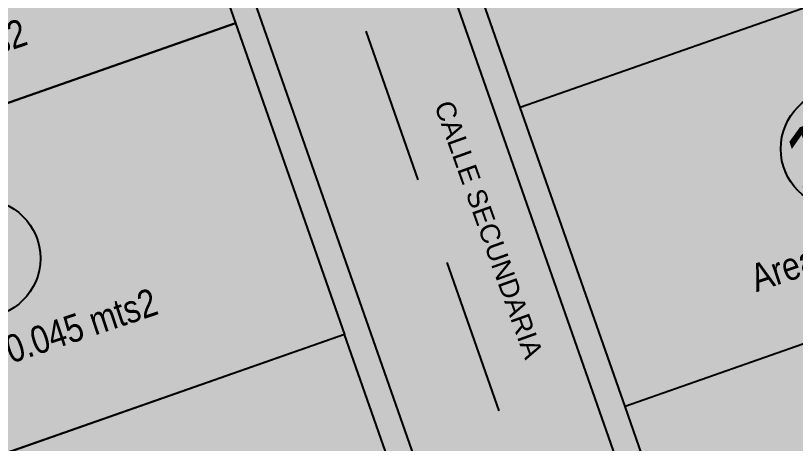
# Model space of a CAD drawing. Header units: millimetres. Extents: x 604785 to 1211550, y 1311006 to 2622648.
# Drawn here: x 604921.01 to 604945.62, y 1311127.21 to 1311140.72 of the extents above; entities that cross this region are included whole.
import ezdxf

# ---------------------------------------------------------------- set-up
doc = ezdxf.new("R2010")
doc.units = ezdxf.units.MM
for name, color, linetype in [('CVL_CUADCON_LIN', 8, 'Continuous'), ('ROTULOS LOTES', 1, 'Continuous'), ('texto', 7, 'Continuous')]:
    doc.layers.add(name, color=color, linetype=linetype)
doc.styles.add('PUNTOS PI', font='arial.ttf', dxfattribs={"height": 2.75})
doc.styles.add('ROTULOS', font='arial.ttf', dxfattribs={"height": 3})
doc.styles.add('TSN - Arial Narrow', font='ARIALN.TTF')

msp = doc.modelspace()

# ---------------------------------------------------------------- hatches: boundary and pattern name
at = {"true_color": 0xafd9aa}
h = msp.add_hatch(color=9, dxfattribs=at)
h.dxf.hatch_style = 1
h.paths.add_polyline_path([(604911.7035349155, 1311128.963320664), (604908.6163865954, 1311133.701518161), (604904.7996813139, 1311139.56), (604903.3777678912, 1311141.751955025), (604890.492681314, 1311161.615), (604887.1136813139, 1311169.584), (604890.7406813139, 1311171.475), (604900.680681314, 1311174.09), (604918.671681314, 1311177.415), (604941.4836813139, 1311182.032), (604970.418681314, 1311187.096), (605001.144681314, 1311192.781), (605008.095681314, 1311168.792), (605020.288681314, 1311128.427), (605025.003681314, 1311113.224), (604990.3436813139, 1311101.683), (604983.053681314, 1311099.323), (604967.1426813139, 1311093.947), (604940.497681314, 1311085), (604933.736681314, 1311094.578), (604921.2261744897, 1311114.212819812), (604916.7268906577, 1311121.222014935), (604912.2829496976, 1311128.072108501, -0.999015293584679)])
at = {"true_color": 0x636466}
h = msp.add_hatch(color=251, dxfattribs=at)
h.dxf.hatch_style = 1
h.paths.add_polyline_path([(604924.8613430781, 1311149.282992633), (604927.9472966605, 1311140.477815787), (604931.391695842, 1311130.649653046), (604935.4098942607, 1311119.184438772), (604936.3762120991, 1311116.427222847), (604922.8383184696, 1311111.682614903), (604923.3954564574, 1311110.80820552), (604936.5183659769, 1311115.407374523, 0.4116436480482245), (604937.1038702386, 1311116.762148631), (604925.6693326565, 1311149.388241255, 0.4063730159203559), (604924.1346570674, 1311150.087472436), (604922.5499177783, 1311149.532067733, -0.4159001501468113), (604921.287605036, 1311149.992350085), (604915.2603510447, 1311167.120666354), (604914.5052383292, 1311166.845827044), (604917.8365284197, 1311157.417014482), (604921.1439458338, 1311147.979864164)])
h = msp.add_hatch(color=251, dxfattribs=at)
h.dxf.hatch_style = 1
h.paths.add_polyline_path([(604933.6261930345, 1311147.252505199), (604930.3187287844, 1311156.689701829), (604929.5632228984, 1311156.426556048), (604942.7936419257, 1311118.676286434), (604943.5484966473, 1311118.940884069), (604940.2410621096, 1311128.378091112), (604936.933627572, 1311137.815298155)])
at = {"true_color": 0xafd9aa}
h = msp.add_hatch(color=9, dxfattribs=at)
h.dxf.hatch_style = 1
h.paths.add_polyline_path([(604933.6261930345, 1311147.252505199), (604936.9336275721, 1311137.815298155), (604955.8080347168, 1311144.430187039), (604952.5006001791, 1311153.867394082)])
at = {"true_color": 0xebebeb}
h = msp.add_hatch(color=7, dxfattribs=at)
h.dxf.hatch_style = 1
h.paths.add_polyline_path([(604936.4800914881, 1311118.541972533), (604942.1449227631, 1311120.527272653), (604931.9843511821, 1311149.51836627), (604926.3195199071, 1311147.53306615)])
h.paths.add_polyline_path([(604934.0010412459, 1311137.984420601), (604936.9883078914, 1311129.616575707), (604937.8838921757, 1311129.936293519), (604934.8966255302, 1311138.304138413)], flags=24)
at = {"true_color": 0xafd9aa}
h = msp.add_hatch(color=9, dxfattribs=at)
h.dxf.hatch_style = 1
h.paths.add_polyline_path([(604924.8613430781, 1311149.282992633), (604921.1439458338, 1311147.979864164), (604921.1439880934, 1311147.979743583), (604903.3777678912, 1311141.751955025), (604904.5104271162, 1311140.005900701, -0.5947681268889117), (604905.3311843019, 1311139.56, -0.2535740750092041), (604905.0898175607, 1311139.114672722), (604908.616523624, 1311133.701566196), (604927.9472966605, 1311140.477815787)])
h = msp.add_hatch(color=9, dxfattribs=at)
h.dxf.hatch_style = 1
h.paths.add_polyline_path([(604936.933627572, 1311137.815298155), (604940.2410621096, 1311128.378091112), (604959.1154692542, 1311134.992979995), (604955.8080347166, 1311144.430187039)])
h = msp.add_hatch(color=9, dxfattribs=at)
h.dxf.hatch_style = 1
h.paths.add_polyline_path([(604940.2410621096, 1311128.378091112), (604943.5484966473, 1311118.940884069), (604962.4229037919, 1311125.555772952), (604959.1154692542, 1311134.992979995)])
h = msp.add_hatch(color=9, dxfattribs=at)
h.dxf.hatch_style = 1
h.paths.add_polyline_path([(604931.391695842, 1311130.649653046), (604914.4798393461, 1311124.722576732), (604916.7268906577, 1311121.222014935), (604918.3034129303, 1311118.791891498, -0.5947788940923902), (604919.1241843019, 1311118.346, -0.2562744604235335), (604918.87828602, 1311117.897752994), (604921.2262595596, 1311114.212687286), (604935.4098942607, 1311119.184438772)])

# ---------------------------------------------------------------- linework, layer by layer
for p, q in [((604942.7991412361, 1311118.660595287), (604929.5632228984, 1311156.426556048)), ((604937.1288106507, 1311116.690986314), (604925.6693326562, 1311149.388241256)), ((604936.9336275721, 1311137.815298155), (604933.6261930345, 1311147.252505199)), ((604955.8080347168, 1311144.430187039), (604936.9336275721, 1311137.815298155)), ((604932.0562241157, 1311140.224504767), (604933.7003993106, 1311135.533433484)), ((604940.2410621096, 1311128.378091112), (604936.933627572, 1311137.815298155)), ((604959.1154692542, 1311134.992979995), (604940.2410621096, 1311128.378091112)), ((604934.6133041943, 1311132.928782898), (604936.2574793892, 1311128.237711616)), ((604931.391695842, 1311130.649653046), (604914.4603594613, 1311124.715749642)), ((604943.5484966473, 1311118.940884069), (604940.2410621096, 1311128.378091112))]:
    msp.add_line(p, q)
for points in [[(604924.8613430781, 1311149.282992633), (604927.9472966605, 1311140.477815787), (604908.6163865954, 1311133.701518161), (604904.7996813139, 1311139.56), (604903.3777678912, 1311141.751955025), (604924.8613430781, 1311149.282992633)], [(604931.391695842, 1311130.649653046), (604914.4603594613, 1311124.715749642), (604911.9936813139, 1311128.518), (604908.6163865954, 1311133.701518161), (604927.9472966605, 1311140.477815787), (604931.391695842, 1311130.649653046)]]:
    msp.add_lwpolyline(points)
at = {"color": 1}
for centre in [(604947.0245347039, 1311136.514128252), (604919.9186337047, 1311133.053751513)]:
    msp.add_circle(centre, 1.872097552434422, dxfattribs=at)
at = {"layer": 'CVL_CUADCON_LIN', "color": 18, "ltscale": 0.5, "true_color": 0x000000, "flags": 128}
msp.add_lwpolyline([(604935.4098942607, 1311119.184438772), (604931.391695842, 1311130.649653046), (604914.4772061761, 1311124.726678807), (604921.2262595596, 1311114.212687286), (604935.4098942607, 1311119.184438772)], dxfattribs=at)

# ---------------------------------------------------------------- texts
at = {"color": 0, "linetype": 'Continuous', "lineweight": 25, "ltscale": 0.1, "char_height": 0.8740375330483229, "width": 14.13315553382551, "attachment_point": 1, "rotation": 18.57546149079549, "style": 'TSN - Arial Narrow'}
for s, insert in [('\\pi-2.62211,l4.37019,t4.37019;Area: 201.78 mts2', (604911.752845693, 1311137.479851614)), ('\\pi-2.62211,l4.37019,t4.37019;Area: 200.00 mts2', (604942.4503729691, 1311132.256670778)), ('\\pi-2.62211,l4.37019,t4.37019;Area: 200.045 mts2', (604915.3444719699, 1311128.796294039))]:
    msp.add_mtext(s, dxfattribs=dict(at, insert=insert))
at = {"layer": 'ROTULOS LOTES', "color": 18, "true_color": 0x000000, "style": 'ROTULOS'}
msp.add_text('12', height=2.014157069480245, rotation=18.57546149149244, dxfattribs=at).set_placement((604945.7083940649, 1311135.051870163))
at = {"layer": 'texto', "color": 0, "style": 'PUNTOS PI'}
msp.add_text('CALLE SECUNDARIA', height=0.6130523191524596, rotation=289.6462366980331, dxfattribs=at).set_placement((604934.2134375087, 1311137.891957783))

doc.saveas('drawing.dxf')
